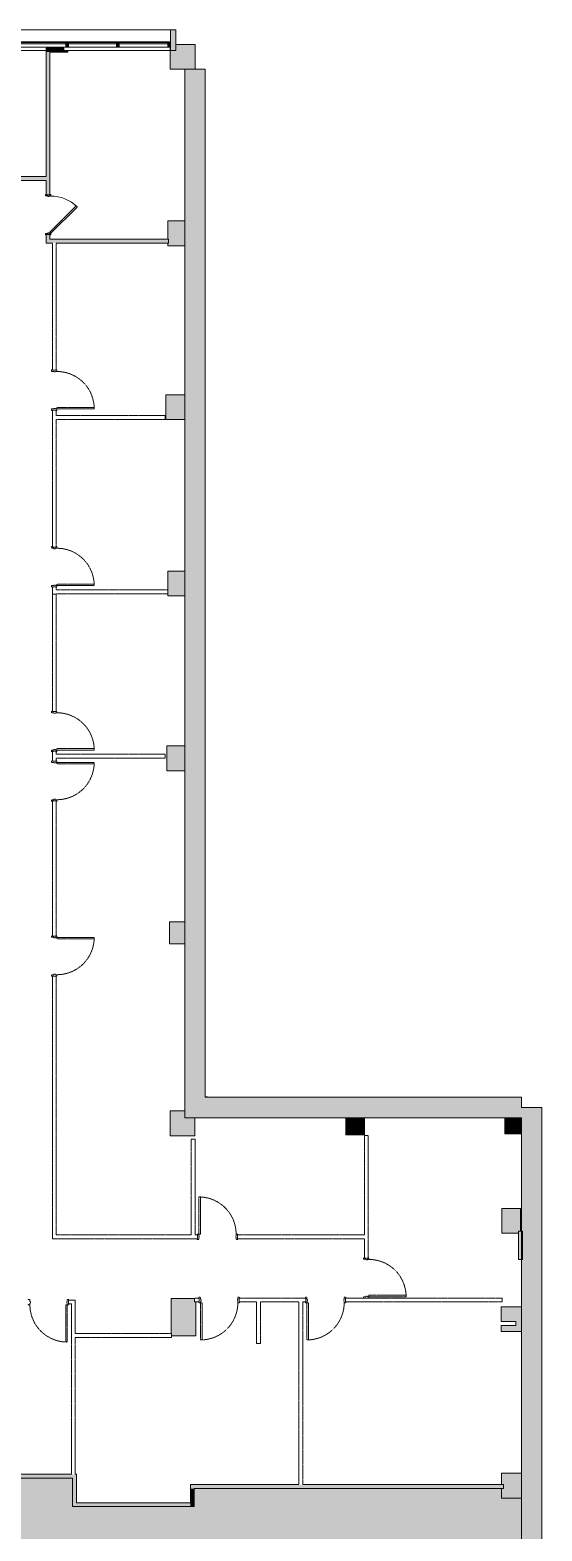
# Model space of a CAD drawing. Header units: inches. Extents: x 628 to 2949, y -226 to 2134.
# Drawn here: x 2453 to 2949, y 683 to 2134 of the extents above; entities that cross this region are included whole.
import ezdxf

# ---------------------------------------------------------------- set-up
doc = ezdxf.new("R2010")
doc.units = ezdxf.units.IN
doc.header["$MEASUREMENT"] = 0
doc.linetypes.add('Demolished', pattern=[0.1875, 0.125, -0.0625])
for name, color, linetype, lineweight in [('A-DETL-GENF', 92, 'Continuous', 9), ('A-DETL-THIN', 151, 'Continuous', 9), ('A-DOOR', 31, 'Continuous', 13), ('A-GLAZ-CURT', 52, 'Continuous', 13), ('A-GLAZ-CWMG', 51, 'Continuous', 13), ('A-WALL', 113, 'Continuous', 13), ('A-WALL-PATT', 111, 'Continuous', 13), ('I-WALL', 2, 'Continuous', 13)]:
    doc.layers.add(name, color=color, linetype=linetype, lineweight=lineweight)

# ---------------------------------------------------------------- blocks, each defined once
blk = doc.blocks.new('Door - Single - Solid Door-7732912-Level XX  DEMOLITION')
at = {"layer": 'A-DOOR'}
h = blk.add_hatch(color=10, dxfattribs=at)
h.paths.add_polyline_path([(22.1, 2.5), (22.1, 0.3), (21.6, 0.3), (21.6, -1.2), (22.1, -1.2), (22.1, -2.7), (23.6, -2.7), (23.6, -2), (23.2, -2), (23.2, 1.8), (23.6, 1.8), (23.6, 2.5), (23.2, 2.5)], flags=0)
h.paths.add_polyline_path([(-14.7, 2.5), (-15.6, 2.5), (-15.6, 1.8), (-15.3, 1.8), (-15.3, -2), (-15.6, -2), (-15.6, -2.7), (-14.1, -2.7), (-14.1, -1.2), (-13.6, -1.2), (-13.6, 0.3), (-14.1, 0.3), (-14.1, 2.5)], flags=0)
at = {"layer": 'A-DOOR', "color": 8, "lineweight": 20}
for p, q in [((-15.6, 2.5), (-14.1, 2.5)), ((-15.6, 1.8), (-15.6, 2.5)), ((-14.1, 2.5), (-14.1, 0.3)), ((-14.1, 0.3), (-13.6, 0.3)), ((-13.6, 0.3), (-13.6, -1.2)), ((21.6, 0.3), (22.1, 0.3)), ((21.6, -1.2), (21.6, 0.3)), ((22.1, 2.5), (23.6, 2.5)), ((22.1, 0.3), (22.1, 2.5)), ((23.6, 2.5), (23.6, 1.8)), ((-15.6, -2.7), (-15.6, -2)), ((-14.1, -2.7), (-15.6, -2.7)), ((-14.1, -1.2), (-14.1, -2.7)), ((-13.6, -1.2), (-14.1, -1.2)), ((-13, -1.7), (-14, -2.7)), ((-14, -2.7), (11.4, -28.2)), ((12.4, -27.2), (-13, -1.7)), ((22.1, -1.2), (21.6, -1.2)), ((22.1, -2.7), (22.1, -1.2)), ((23.6, -2.7), (22.1, -2.7)), ((23.6, -2), (23.6, -2.7)), ((11.4, -28.2), (12.4, -27.2))]:
    blk.add_line(p, q, dxfattribs=at)
at = {"layer": 'A-DOOR', "lineweight": 9}
blk.add_arc((-14, -2.7), 36, 315, 0.5, dxfattribs=at)
blk = doc.blocks.new('Door - Single - Solid Door-7162407-Level XX  DEMOLITION')
at = {"layer": 'A-DOOR', "color": 250, "linetype": 'Demolished', "lineweight": 20}
for p, q in [((-15.6, 2.5), (-14.1, 2.5)), ((-15.6, 1.8), (-15.6, 2.5)), ((-14.1, 2.5), (-14.1, 0.3)), ((-14.1, 0.3), (-13.6, 0.3)), ((-13.6, 0.3), (-13.6, -1.2)), ((21.6, 0.3), (22.1, 0.3)), ((21.6, -1.2), (21.6, 0.3)), ((22.1, 2.5), (23.6, 2.5)), ((22.1, 0.3), (22.1, 2.5)), ((23.6, 2.5), (23.6, 1.8)), ((-15.6, -2.7), (-15.6, -2)), ((-14.1, -2.7), (-15.6, -2.7)), ((-14.1, -1.2), (-14.1, -2.7)), ((-13.6, -1.2), (-14.1, -1.2)), ((-12.6, -2.7), (-14, -2.7)), ((-14, -2.7), (-14, -38.7)), ((-12.6, -38.7), (-12.6, -2.7)), ((22.1, -1.2), (21.6, -1.2)), ((22.1, -2.7), (22.1, -1.2)), ((23.6, -2.7), (22.1, -2.7)), ((23.6, -2), (23.6, -2.7)), ((-14, -38.7), (-12.6, -38.7))]:
    blk.add_line(p, q, dxfattribs=at)
at = {"layer": 'A-DOOR', "color": 7, "linetype": 'Demolished', "lineweight": 9}
blk.add_arc((-14, -2.7), 36, 270, 0.5, dxfattribs=at)
blk = doc.blocks.new('Door - Single - Solid Door-7174112-Level XX  DEMOLITION')
at = {"layer": 'A-DOOR', "color": 250, "linetype": 'Demolished', "lineweight": 20}
for p, q in [((-14, 38.7), (-12.6, 38.7)), ((-14, 2.7), (-14, 38.7)), ((-12.6, 38.7), (-12.6, 2.7)), ((-15.6, 2.7), (-15.6, 2)), ((-14.1, 2.7), (-15.6, 2.7)), ((-14.1, 1.2), (-14.1, 2.7)), ((-13.6, 1.2), (-14.1, 1.2)), ((-12.6, 2.7), (-14, 2.7)), ((-13.6, -0.3), (-13.6, 1.2)), ((22.1, 1.2), (21.6, 1.2)), ((21.6, 1.2), (21.6, -0.3)), ((23.6, 2.7), (22.1, 2.7)), ((22.1, 2.7), (22.1, 1.2)), ((23.6, 2), (23.6, 2.7)), ((-15.6, -1.8), (-15.6, -2.5)), ((-15.6, -2.5), (-14.1, -2.5)), ((-14.1, -2.5), (-14.1, -0.3)), ((-14.1, -0.3), (-13.6, -0.3)), ((21.6, -0.3), (22.1, -0.3)), ((22.1, -0.3), (22.1, -2.5)), ((22.1, -2.5), (23.6, -2.5)), ((23.6, -2.5), (23.6, -1.8))]:
    blk.add_line(p, q, dxfattribs=at)
at = {"layer": 'A-DOOR', "color": 7, "linetype": 'Demolished', "lineweight": 9}
blk.add_arc((-14, 2.7), 36, 359.5, 90, dxfattribs=at)
blk = doc.blocks.new('Door - Single - Solid Door-V2-Level XX  DEMOLITION')
at = {"layer": 'A-DOOR', "color": 250, "linetype": 'Demolished', "lineweight": 20}
for p, q in [((-15.2, 2.5), (-14.1, 2.5)), ((-14.1, 2.5), (-14.1, 0.3)), ((-14.1, 0.3), (-13.6, 0.3)), ((-13.6, 0.3), (-13.6, -1.2)), ((21.6, 0.3), (22.1, 0.3)), ((21.6, -1.2), (21.6, 0.3)), ((22.1, 2.5), (23.6, 2.5)), ((22.1, 0.3), (22.1, 2.5)), ((23.6, 2.5), (23.6, 1.8)), ((-14.1, -2.7), (-15.2, -2.7)), ((-14.1, -1.2), (-14.1, -2.7)), ((-13.6, -1.2), (-14.1, -1.2)), ((-12.6, -2.7), (-14, -2.7)), ((-14, -2.7), (-14, -38.7)), ((-12.6, -38.7), (-12.6, -2.7)), ((22.1, -1.2), (21.6, -1.2)), ((22.1, -2.7), (22.1, -1.2)), ((23.6, -2.7), (22.1, -2.7)), ((23.6, -2), (23.6, -2.7)), ((-14, -38.7), (-12.6, -38.7))]:
    blk.add_line(p, q, dxfattribs=at)
at = {"layer": 'A-DOOR', "color": 7, "linetype": 'Demolished', "lineweight": 9}
blk.add_arc((-14, -2.7), 36, 270, 0.5, dxfattribs=at)
blk = doc.blocks.new('System Panel - Glazed-7148733-Level XX  DEMOLITION')
at = {"layer": 'A-GLAZ-CURT', "lineweight": 9}
blk.add_hatch(color=7, dxfattribs=at).paths.add_polyline_path([(23.75, 0.75), (23.75, 1.75), (-23.75, 1.75), (-23.75, 0.75)], flags=0)
at = {"layer": 'A-GLAZ-CURT', "color": 8, "lineweight": 20}
for p, q in [((23.75, 1.75), (-23.75, 1.75)), ((-23.75, 1.75), (-23.75, 0.75)), ((-23.75, 0.75), (23.75, 0.75)), ((23.75, 0.75), (23.75, 1.75))]:
    blk.add_line(p, q, dxfattribs=at)
blk = doc.blocks.new('System Panel - Glazed-7148735-Level XX  DEMOLITION')
at = {"layer": 'A-GLAZ-CURT', "lineweight": 9}
blk.add_hatch(color=7, dxfattribs=at).paths.add_polyline_path([(-23.25, 0.75), (23.25, 0.75), (23.25, 1.75), (-23.25, 1.75)], flags=0)
at = {"layer": 'A-GLAZ-CURT', "color": 8, "lineweight": 20}
for p, q in [((23.25, 1.75), (-23.25, 1.75)), ((-23.25, 1.75), (-23.25, 0.75)), ((-23.25, 0.75), (23.25, 0.75)), ((23.25, 0.75), (23.25, 1.75))]:
    blk.add_line(p, q, dxfattribs=at)
blk = doc.blocks.new('System Panel - Glazed-7148728-Level XX  DEMOLITION')
at = {"layer": 'A-GLAZ-CURT', "lineweight": 9}
blk.add_hatch(color=7, dxfattribs=at).paths.add_polyline_path([(23.625, 0.75), (23.625, 1.75), (-23.625, 1.75), (-23.625, 0.75)], flags=0)
at = {"layer": 'A-GLAZ-CURT', "color": 8, "lineweight": 20}
for p, q in [((23.625, 1.75), (-23.625, 1.75)), ((-23.625, 1.75), (-23.625, 0.75)), ((-23.625, 0.75), (23.625, 0.75)), ((23.625, 0.75), (23.625, 1.75))]:
    blk.add_line(p, q, dxfattribs=at)
blk = doc.blocks.new('Rectangular Mullion - 2_5_ x 5_ rectangular-7148737-Level XX  DEMOLITION')
at = {"layer": 'A-GLAZ-CWMG', "lineweight": 9}
blk.add_hatch(color=7, dxfattribs=at).paths.add_polyline_path([(-2.5, 2.5), (0, 2.5), (0, -2.5), (-2.5, -2.5), (-2.5, 0)], flags=0)
at = {"layer": 'A-GLAZ-CWMG', "color": 8, "lineweight": 20}
for p, q in [((-2.5, 2.5), (0, 2.5)), ((-2.5, -2.5), (-2.5, 2.5)), ((0, 2.5), (0, -2.5)), ((0, -2.5), (-2.5, -2.5))]:
    blk.add_line(p, q, dxfattribs=at)
blk = doc.blocks.new('Rectangular Mullion - 2_5_ x 5_ rectangular-7148713-Level XX  DEMOLITION')
at = {"layer": 'A-GLAZ-CWMG', "lineweight": 9}
blk.add_hatch(color=7, dxfattribs=at).paths.add_polyline_path([(-1.25, 2.5), (1.25, 2.5), (1.25, -2.5), (-1.25, -2.5), (-1.25, -0.75)], flags=0)
at = {"layer": 'A-GLAZ-CWMG', "color": 8, "lineweight": 20}
for p, q in [((-1.25, 2.5), (1.25, 2.5)), ((-1.25, -2.5), (-1.25, 2.5)), ((1.25, 2.5), (1.25, -2.5)), ((1.25, -2.5), (-1.25, -2.5))]:
    blk.add_line(p, q, dxfattribs=at)
blk = doc.blocks.new('Rectangular Mullion - 2_5_ x 5_ rectangular-7148718-Level XX  DEMOLITION')
at = {"layer": 'A-GLAZ-CWMG', "lineweight": 9}
for p, q in [((1179.6, 2122.4), (1132.1, 2122.4)), ((1179.6, 2117.4), (1132.1, 2117.4))]:
    blk.add_line(p, q, dxfattribs=at)
blk = doc.blocks.new('Rectangular Mullion - 2_5_ x 5_ rectangular-7148720-Level XX  DEMOLITION')
at = {"layer": 'A-GLAZ-CWMG', "lineweight": 9}
for p, q in [((2002.3, 2122.4), (1955.8, 2122.4)), ((2002.3, 2117.4), (1955.8, 2117.4))]:
    blk.add_line(p, q, dxfattribs=at)
blk = doc.blocks.new('Rectangular Mullion - 2_5_ x 5_ rectangular-7148712-Level XX  DEMOLITION')
at = {"layer": 'A-GLAZ-CWMG', "lineweight": 9}
for p, q in [((1728.1, 2122.4), (1680.8, 2122.4)), ((1728.1, 2117.4), (1680.8, 2117.4))]:
    blk.add_line(p, q, dxfattribs=at)

msp = doc.modelspace()

# ---------------------------------------------------------------- hatches: boundary and pattern name
at = {"layer": 'A-DETL-GENF'}
msp.add_hatch(color=7, dxfattribs=at).paths.add_polyline_path([(2603.1, 1586.9), (2603.1, 1610.9), (2586.8, 1610.9), (2586.8, 1586.9)], flags=0)
h = msp.add_hatch(color=9, dxfattribs=at)
h.paths.add_polyline_path([(1479.6, 368.7), (1616.4, 368.7), (1616.4, 390.4), (1640.4, 390.4), (1640.4, 368.7), (1779.6, 368.7), (1779.6, 386.4), (1803.6, 386.4), (1803.6, 368.7), (1940.5, 368.7), (1940.5, 390.4), (1964.5, 390.4), (1964.5, 368.7), (2264.3, 368.7), (2264.3, 389.4), (2288.3, 389.4), (2288.3, 368.7), (2426.5, 368.7), (2426.5, 385), (2450.5, 385), (2450.5, 368.7), (2589.2, 368.7), (2589.2, 391), (2613.2, 391), (2613.2, 368.7), (2751.4, 368.7), (2751.4, 385), (2775.4, 385), (2775.4, 368.7), (2913.6, 368.7), (2913.6, 385.2), (2928.9, 385.2), (2928.9, 456.7), (2907.5, 456.7), (2907.5, 480.7), (2928.9, 480.7), (2928.9, 552.9), (2909.7, 552.9), (2909.7, 576.9), (2928.9, 576.9), (2928.9, 715.1), (2909.6, 715.1), (2909.6, 724.3), (2612.2, 724.3), (2612.2, 706.9), (2494.5, 706.9), (2494.5, 734.3), (2332, 734.4), (2332, 831.4), (2265.5, 831.4), (2265.5, 902.7), (1963.5, 902.7), (1963.5, 868.6), (1941.5, 868.6), (1941.5, 902.7), (1640.2, 902.7), (1640.2, 866.6), (1618.2, 866.6), (1618.2, 902.7), (1483.9, 902.7), (1483.9, 901.9), (1482.4, 901.9), (1482.4, 902.7), (1469.6, 902.7), (1469.6, 386.6), (1479.6, 386.6)], flags=0)
h.paths.add_polyline_path([(2101.6, 368.9), (2101.6, 386.9), (2125.6, 386.9), (2125.6, 368.9)], flags=0)
h.paths.add_polyline_path([(2612.2, 546.4), (2590.2, 546.4), (2590.2, 630.4), (2612.2, 630.4), (2612.2, 555.5)], flags=0)
h.paths.add_polyline_path([(2288.2, 546.4), (2266.2, 546.4), (2266.2, 584.4), (2288.2, 584.4)], flags=0)
h.paths.add_polyline_path([(1964.5, 546.4), (1943.2, 546.4), (1943.2, 584.4), (1965.2, 584.4), (1965.2, 546.4)], flags=0)
h.paths.add_polyline_path([(1640.2, 546.4), (1618.2, 546.4), (1618.2, 584.4), (1640.2, 584.4), (1640.2, 580.2)], flags=0)
h.paths.add_polyline_path([(1640.2, 828.4), (1618.2, 828.4), (1618.2, 866.4), (1640.2, 866.4), (1640.2, 830.8)], flags=0)
at = {"layer": 'A-WALL'}
for points in [[(2613, 2095.9), (2613, 2119.9), (2594.4, 2119.9), (2594.4, 2114), (2589.2, 2114), (2589.2, 2117.4), (2589, 2117.4), (2589, 2095.9), (2603.1, 2095.9)], [(2587.2, 1925.4), (2603.1, 1925.4), (2603.1, 1949.4), (2586.8, 1949.4), (2586.8, 1931.7), (2587.2, 1931.7), (2587.2, 1927.9), (2586.8, 1927.9), (2586.8, 1925.4)], [(2603.1, 1757.4), (2603.1, 1781.4), (2584.8, 1781.4), (2584.8, 1757.4)], [(2603.1, 1418), (2603.1, 1442), (2585.8, 1442), (2585.8, 1418)], [(2603.1, 1250.8), (2603.1, 1272), (2588.1, 1272), (2588.1, 1250.8)], [(2622.9, 1102.4), (2625, 1102.4), (2625, 1103), (2622.9, 1103)], [(2588.8, 1065.3), (2612.8, 1065.3), (2612.8, 1082.5), (2603.1, 1082.5), (2603.1, 1089.3), (2588.8, 1089.3), (2588.8, 1067.7)], [(2776.9, 1066), (2776.9, 1082.5), (2758.9, 1082.5), (2758.9, 1066), (2776.8, 1066)], [(2928.9, 1067), (2928.9, 1082.5), (2912.8, 1082.5), (2912.8, 1067)], [(2926.1, 971), (2926.1, 973), (2927.9, 973), (2927.9, 995), (2909.9, 995), (2909.9, 971), (2925.9, 971)], [(2590.3, 871.8), (2613.8, 871.8), (2613.8, 904.7), (2612.3, 904.7), (2612.3, 907.8), (2589.8, 907.8), (2589.8, 874.2), (2590.2, 874.2), (2590.2, 871.8)], [(2919.9, 875.9), (2928.9, 875.9), (2928.9, 899.9), (2909.3, 899.9), (2909.3, 885.6), (2923.5, 885.6), (2923.5, 881.8), (2909.3, 881.8), (2909.3, 875.9), (2910.3, 875.9)], [(2911.6, 715.1), (2928.9, 715.1), (2928.9, 739.1), (2909.6, 739.1), (2909.6, 728.1), (2911.6, 728.1), (2911.6, 724.3), (2909.6, 724.3), (2909.6, 715.1), (2909.7, 715.1)]]:
    msp.add_hatch(color=250, dxfattribs=at).paths.add_polyline_path(points, flags=0)
at = {"layer": 'A-WALL-PATT', "lineweight": 9}
for points in [[(2589.2, 2114), (2594.4, 2114), (2594.4, 2133.9), (2589.2, 2133.9), (2589.2, 2119.9)], [(2468.9, 2112.5), (2486.1, 2112.5), (2486.1, 2116.3), (2468.9, 2116.3), (2468.9, 2114)], [(2472.6, 1992.2), (2472.6, 2112.5), (2468.9, 2112.5), (2468.9, 1992.2), (2472.4, 1992.2)], [(2489.9, 2112.5), (2489.9, 2114), (2486.1, 2114), (2486.1, 2112.5)], [(2603.1, 1082.5), (2622.9, 1082.5), (2622.9, 2095.9), (2603.1, 2095.9), (2603.1, 1103)], [(2498.8, 1927.9), (2587.2, 1927.9), (2587.2, 1931.7), (2472.6, 1931.7), (2472.6, 1927.9), (2478.6, 1927.9)], [(2628.1, 1082.5), (2928.9, 1082.5), (2928.9, 1102.4), (2622.9, 1102.4), (2622.9, 1082.5)], [(2948.7, 382), (2948.7, 1092.4), (2928.9, 1092.4), (2928.9, 382)], [(2928.9, 945.6), (2928.9, 973), (2926.1, 973), (2926.1, 945.6), (2927.9, 945.6)], [(2493.4, 734.3), (2498.3, 734.3), (2498.3, 738.1), (2332, 738.1), (2332, 734.3)], [(2498.3, 706.9), (2498.3, 734.3), (2494.5, 734.3), (2494.5, 706.9), (2497.1, 706.9)], [(2911.6, 724.3), (2911.6, 728.1), (2608.5, 728.1), (2608.5, 724.3), (2628.1, 724.3)], [(2608.5, 706.9), (2612.2, 706.9), (2612.2, 724.3), (2608.5, 724.3), (2608.5, 710.6)], [(2608.5, 706.9), (2608.5, 710.6), (2498.3, 710.6), (2498.3, 706.9), (2590.2, 706.9)]]:
    msp.add_hatch(color=7, dxfattribs=at).paths.add_polyline_path(points, flags=0)
h = msp.add_hatch(color=7, dxfattribs=at)
h.paths.add_polyline_path([(2410.4, 1988.5), (2472.6, 1988.5), (2472.6, 1992.2), (2410.4, 1992.2)], flags=0)
h.paths.add_polyline_path([(2369, 1988.5), (2371.9, 1988.5), (2371.9, 1992.2), (2362.4, 1992.2), (2362.4, 1988.5), (2365.2, 1988.5)], flags=0)
h.paths.add_polyline_path([(2214.9, 1988.5), (2323.9, 1988.5), (2323.9, 1992.2), (2213, 1992.2), (2213, 1988.5)], flags=0)
h = msp.add_hatch(color=7, dxfattribs=at)
h.paths.add_polyline_path([(2468.9, 1927.9), (2472.6, 1927.9), (2472.6, 1936.1), (2468.9, 1936.1)], flags=0)
h.paths.add_polyline_path([(2472.6, 1974.6), (2472.6, 1988.5), (2468.9, 1988.5), (2468.9, 1974.6), (2472.4, 1974.6)], flags=0)

# ---------------------------------------------------------------- linework, layer by layer
at = {"layer": 'A-DETL-THIN'}
for p, q in [((2603.1, 1610.9), (2586.8, 1610.9)), ((2586.8, 1610.9), (2586.8, 1586.9)), ((2603.1, 1586.9), (2603.1, 1610.9)), ((2586.8, 1586.9), (2603.1, 1586.9)), ((2494.5, 734.4), (2332.5, 734.4)), ((2494.5, 706.9), (2494.5, 734.4)), ((2909.6, 724.3), (2612.2, 724.3)), ((2612.2, 724.3), (2612.2, 706.9)), ((2909.6, 715.1), (2909.6, 724.3)), ((2928.9, 715.1), (2909.6, 715.1)), ((2928.9, 385.2), (2928.9, 715.1)), ((2612.2, 706.9), (2494.5, 706.9))]:
    msp.add_line(p, q, dxfattribs=at)
at = {"layer": 'A-WALL', "lineweight": 9}
for p, q in [((1469.6, 2133.9), (2589.2, 2133.9)), ((2589.2, 2114), (2589.2, 2119.9)), ((2594.4, 2119.9), (2594.4, 2114)), ((2468.9, 2114), (2390, 2114)), ((2589, 2114), (2489.9, 2114)), ((2594.4, 2114), (2589.2, 2114)), ((2603.1, 2095.9), (2613, 2095.9)), ((2603.1, 1925.4), (2603.1, 1949.4)), ((2586.8, 1931.7), (2587.2, 1931.7)), ((2587.2, 1931.7), (2587.2, 1927.9)), ((2587.2, 1927.9), (2586.8, 1927.9)), ((2603.1, 1757.4), (2603.1, 1781.4)), ((2603.1, 1418), (2603.1, 1442)), ((2603.1, 1250.8), (2603.1, 1272)), ((2622.9, 1103), (2622.9, 1102.4)), ((2603.1, 1082.5), (2603.1, 1089.3)), ((2622.9, 1102.4), (2625, 1102.4)), ((2612.8, 1082.5), (2603.1, 1082.5)), ((2776.9, 1082.5), (2758.9, 1082.5)), ((2928.9, 1082.5), (2912.8, 1082.5)), ((2928.9, 1067), (2928.9, 1082.5)), ((2926.1, 971), (2926.1, 973)), ((2926.1, 973), (2927.9, 973)), ((2612.3, 904.7), (2612.3, 907.8)), ((2613.8, 904.7), (2612.3, 904.7)), ((2928.9, 875.9), (2928.9, 899.9)), ((2589.8, 874.2), (2590.2, 874.2)), ((2590.2, 874.2), (2590.2, 871.8)), ((2909.6, 728.1), (2911.6, 728.1)), ((2911.6, 728.1), (2911.6, 724.3)), ((2928.9, 715.1), (2928.9, 739.1)), ((2911.6, 724.3), (2909.6, 724.3))]:
    msp.add_line(p, q, dxfattribs=at)
at = {"layer": 'A-WALL', "color": 8, "lineweight": 20}
for p, q in [((2594.4, 2133.9), (2589.2, 2133.9)), ((2589.2, 2133.9), (2589.2, 2119.9)), ((2594.4, 2119.9), (2594.4, 2133.9)), ((2589.2, 2119.9), (2589, 2119.9)), ((2589, 2119.9), (2589, 2095.9)), ((2613, 2119.9), (2594.4, 2119.9)), ((2613, 2095.9), (2613, 2119.9)), ((2589, 2095.9), (2603.1, 2095.9)), ((2603.1, 2095.9), (2603.1, 1949.4)), ((2622.9, 2095.9), (2613, 2095.9)), ((2622.9, 1103), (2622.9, 2095.9)), ((2586.8, 1949.4), (2586.8, 1931.7)), ((2603.1, 1949.4), (2586.8, 1949.4)), ((2586.8, 1927.9), (2586.8, 1925.4)), ((2586.8, 1925.4), (2603.1, 1925.4)), ((2603.1, 1925.4), (2603.1, 1781.4)), ((2603.1, 1781.4), (2584.8, 1781.4)), ((2584.8, 1781.4), (2584.8, 1757.4)), ((2584.8, 1757.4), (2603.1, 1757.4)), ((2603.1, 1757.4), (2603.1, 1610.9)), ((2603.1, 1586.9), (2603.1, 1442)), ((2603.1, 1442), (2585.8, 1442)), ((2585.8, 1442), (2585.8, 1418)), ((2585.8, 1418), (2603.1, 1418)), ((2603.1, 1418), (2603.1, 1272)), ((2588.1, 1272), (2588.1, 1250.8)), ((2603.1, 1272), (2588.1, 1272)), ((2588.1, 1250.8), (2603.1, 1250.8)), ((2603.1, 1250.8), (2603.1, 1089.3)), ((2625, 1103), (2622.9, 1103)), ((2625, 1102.4), (2625, 1103)), ((2603.1, 1089.3), (2588.8, 1089.3)), ((2588.8, 1089.3), (2588.8, 1065.3)), ((2928.9, 1102.4), (2625, 1102.4)), ((2928.9, 1092.4), (2928.9, 1102.4)), ((2948.7, 1092.4), (2928.9, 1092.4)), ((2948.7, 382), (2948.7, 1092.4)), ((2612.8, 1065.3), (2612.8, 1082.5)), ((2612.8, 1082.5), (2758.9, 1082.5)), ((2758.9, 1082.5), (2758.9, 1066)), ((2776.9, 1066), (2776.9, 1082.5)), ((2776.9, 1082.5), (2912.8, 1082.5)), ((2912.8, 1082.5), (2912.8, 1067)), ((2588.8, 1065.3), (2612.8, 1065.3)), ((2758.9, 1066), (2776.9, 1066)), ((2912.8, 1067), (2928.9, 1067)), ((2928.9, 1067), (2928.9, 899.9)), ((2909.9, 995), (2909.9, 971)), ((2927.9, 995), (2909.9, 995)), ((2927.9, 973), (2927.9, 995)), ((2909.9, 971), (2926.1, 971)), ((2612.3, 907.8), (2589.8, 907.8)), ((2589.8, 907.8), (2589.8, 874.2)), ((2613.8, 871.8), (2613.8, 904.7)), ((2928.9, 899.9), (2909.3, 899.9)), ((2909.3, 899.9), (2909.3, 885.6)), ((2909.3, 885.6), (2923.5, 885.6)), ((2923.5, 885.6), (2923.5, 881.8)), ((2590.2, 871.8), (2613.8, 871.8)), ((2923.5, 881.8), (2909.3, 881.8)), ((2909.3, 881.8), (2909.3, 875.9)), ((2909.3, 875.9), (2928.9, 875.9)), ((2928.9, 875.9), (2928.9, 739.1)), ((2928.9, 739.1), (2909.6, 739.1)), ((2909.6, 739.1), (2909.6, 728.1)), ((2909.6, 724.3), (2909.6, 715.1)), ((2909.6, 715.1), (2928.9, 715.1)), ((2928.9, 715.1), (2928.9, 576.9))]:
    msp.add_line(p, q, dxfattribs=at)
at = {"layer": 'I-WALL', "color": 8, "lineweight": 20}
for p, q in [((2486.1, 2116.3), (2468.9, 2116.3)), ((2468.9, 2116.3), (2468.9, 1992.2)), ((2472.6, 2112.5), (2489.9, 2112.5)), ((2472.6, 1974.6), (2472.6, 2112.5)), ((2486.1, 2114), (2486.1, 2116.3)), ((2489.9, 2114), (2486.1, 2114)), ((2489.9, 2112.5), (2489.9, 2114)), ((2468.9, 1992.2), (2410.4, 1992.2)), ((2410.4, 1988.5), (2468.9, 1988.5)), ((2468.9, 1988.5), (2468.9, 1974.6)), ((2468.9, 1974.6), (2472.6, 1974.6)), ((2468.9, 1936.1), (2468.9, 1927.9)), ((2472.6, 1936.1), (2468.9, 1936.1)), ((2472.6, 1931.7), (2472.6, 1936.1)), ((2586.8, 1931.7), (2472.6, 1931.7)), ((2468.9, 1927.9), (2474.9, 1927.9)), ((2478.6, 1927.9), (2586.8, 1927.9)), ((2929.8, 973), (2927.9, 973)), ((2929.8, 945.6), (2929.8, 973)), ((2926.1, 971), (2926.1, 945.6)), ((2926.1, 945.6), (2929.8, 945.6)), ((2332, 734.3), (2494.5, 734.3)), ((2493.4, 738.1), (2335.8, 738.1)), ((2494.5, 734.3), (2494.5, 706.9)), ((2498.3, 738.1), (2497.1, 738.1)), ((2498.3, 710.6), (2498.3, 738.1)), ((2713.5, 728.1), (2608.5, 728.1)), ((2608.5, 728.1), (2608.5, 710.6)), ((2909.6, 728.1), (2717.2, 728.1)), ((2612.2, 724.3), (2909.6, 724.3)), ((2612.2, 706.9), (2612.2, 724.3)), ((2494.5, 706.9), (2612.2, 706.9)), ((2608.5, 710.6), (2498.3, 710.6))]:
    msp.add_line(p, q, dxfattribs=at)
at = {"layer": 'I-WALL', "color": 250, "linetype": 'Demolished', "lineweight": 20}
for p, q in [((2474.9, 1927.9), (2474.9, 1805.1)), ((2478.6, 1805.1), (2478.6, 1927.9)), ((2474.9, 1805.1), (2478.6, 1805.1)), ((2478.6, 1766.6), (2474.9, 1766.6)), ((2474.9, 1766.6), (2474.9, 1634.2)), ((2478.6, 1761.2), (2478.6, 1766.6)), ((2584.2, 1761.2), (2478.6, 1761.2)), ((2478.6, 1634.2), (2478.6, 1757.4)), ((2478.6, 1757.4), (2584.2, 1757.4)), ((2584.2, 1757.4), (2584.2, 1761.2)), ((2474.9, 1634.2), (2478.6, 1634.2)), ((2478.6, 1595.7), (2474.9, 1595.7)), ((2474.9, 1595.7), (2474.9, 1475.3)), ((2478.6, 1592.8), (2478.6, 1595.7)), ((2474.9, 1588.5), (2478.6, 1588.5)), ((2478.6, 1588.5), (2474.9, 1588.5)), ((2586.8, 1592.8), (2478.6, 1592.8)), ((2478.6, 1589.1), (2586.8, 1589.1)), ((2478.6, 1475.3), (2478.6, 1589.1)), ((2474.9, 1475.3), (2478.6, 1475.3)), ((2474.9, 1436.8), (2474.9, 1427.3)), ((2478.6, 1436.8), (2474.9, 1436.8)), ((2478.6, 1433.9), (2478.6, 1436.8)), ((2474.9, 1427.3), (2478.6, 1427.3)), ((2584.2, 1433.9), (2478.6, 1433.9)), ((2478.6, 1430.1), (2584.2, 1430.1)), ((2478.6, 1427.3), (2478.6, 1430.1)), ((2584.2, 1430.1), (2584.2, 1433.9)), ((2474.9, 1388.8), (2474.9, 1258.1)), ((2478.6, 1388.8), (2474.9, 1388.8)), ((2478.6, 1258.1), (2478.6, 1388.8)), ((2474.9, 1258.1), (2478.6, 1258.1)), ((2474.9, 1219.6), (2474.9, 965.6)), ((2478.6, 1219.6), (2474.9, 1219.6)), ((2478.6, 969.4), (2478.6, 1219.6)), ((2609.3, 1061.9), (2609.3, 969.4)), ((2613, 1061.9), (2609.3, 1061.9)), ((2613, 969.4), (2613, 1061.9)), ((2776.8, 1065.5), (2776.8, 969.4)), ((2780.5, 1065.5), (2776.8, 1065.5)), ((2780.5, 946.9), (2780.5, 1065.5)), ((2474.9, 965.6), (2615.4, 965.6)), ((2609.3, 969.4), (2478.6, 969.4)), ((2615.4, 969.4), (2613, 969.4)), ((2615.4, 965.6), (2615.4, 969.4)), ((2776.8, 969.4), (2653.9, 969.4)), ((2653.9, 969.4), (2653.9, 965.6)), ((2653.9, 965.6), (2776.8, 965.6)), ((2776.8, 965.6), (2776.8, 946.9)), ((2776.8, 946.9), (2780.5, 946.9)), ((2497.1, 906.4), (2490.5, 906.4)), ((2490.5, 906.4), (2490.5, 902.7)), ((2490.5, 902.7), (2493.4, 902.7)), ((2493.4, 902.7), (2493.4, 738.1)), ((2497.1, 874.2), (2497.1, 906.4)), ((2617.1, 908.4), (2612.3, 908.4)), ((2612.3, 908.4), (2612.3, 907.8)), ((2613.8, 904.7), (2617.1, 904.7)), ((2617.1, 904.7), (2617.1, 908.4)), ((2720.1, 908.4), (2655.6, 908.4)), ((2655.6, 908.4), (2655.6, 904.7)), ((2655.6, 904.7), (2672.5, 904.7)), ((2672.5, 904.7), (2672.5, 864.6)), ((2676.2, 864.6), (2676.2, 904.7)), ((2676.2, 904.7), (2713.5, 904.7)), ((2713.5, 904.7), (2713.5, 728.1)), ((2717.2, 728.1), (2717.2, 904.7)), ((2717.2, 904.7), (2720.1, 904.7)), ((2720.1, 904.7), (2720.1, 908.4)), ((2776.8, 908.4), (2758.6, 908.4)), ((2758.6, 908.4), (2758.6, 904.7)), ((2758.6, 904.7), (2910.3, 904.7)), ((2780.5, 908.4), (2776.8, 908.4)), ((2776.8, 908.4), (2776.8, 908.4)), ((2910.3, 908.4), (2780.5, 908.4)), ((2780.5, 908.4), (2780.5, 908.4)), ((2910.3, 904.7), (2910.3, 908.4)), ((2589.8, 874.2), (2497.1, 874.2)), ((2497.1, 870.4), (2590.2, 870.4)), ((2497.1, 738.1), (2497.1, 870.4)), ((2590.2, 870.4), (2590.2, 871.8)), ((2672.5, 864.6), (2676.2, 864.6))]:
    msp.add_line(p, q, dxfattribs=at)
at = {"layer": 'I-WALL', "color": 7, "linetype": 'Demolished', "lineweight": 9}
for p, q in [((2612.3, 907.8), (2612.3, 904.7)), ((2612.3, 904.7), (2613.8, 904.7)), ((2590.2, 874.2), (2589.8, 874.2)), ((2590.2, 871.8), (2590.2, 874.2))]:
    msp.add_line(p, q, dxfattribs=at)

# ---------------------------------------------------------------- block references
at = {"layer": 'A-DOOR', "rotation": 89.9999999999997}
msp.add_blockref('Door - Single - Solid Door-7732912-Level XX  DEMOLITION', (2470.7, 1951.4), dxfattribs=at)
at = {"layer": 'A-DOOR', "color": 7, "linetype": 'Demolished', "lineweight": 9}
for name, p, rotation in [('Door - Single - Solid Door-7162407-Level XX  DEMOLITION', (2476.7, 1781.8), 89.9999999999999), ('Door - Single - Solid Door-7162407-Level XX  DEMOLITION', (2476.7, 1611), 89.9999999999999), ('Door - Single - Solid Door-7162407-Level XX  DEMOLITION', (2476.7, 1452), 89.9999999999999), ('Door - Single - Solid Door-7174112-Level XX  DEMOLITION', (2476.7, 1412), 269.9999999999999), ('Door - Single - Solid Door-7174112-Level XX  DEMOLITION', (2476.7, 1242.9), 269.9999999999999), ('Door - Single - Solid Door-V2-Level XX  DEMOLITION', (2778.5, 923.7), 89.9999999999999), ('Door - Single - Solid Door-7174112-Level XX  DEMOLITION', (2475.2, 904.6), 180)]:
    msp.add_blockref(name, p, dxfattribs=dict(at, rotation=rotation))
for name, p in [('Door - Single - Solid Door-7174112-Level XX  DEMOLITION', (2630.7, 967.4)), ('Door - Single - Solid Door-7162407-Level XX  DEMOLITION', (2632.4, 906.6)), ('Door - Single - Solid Door-7162407-Level XX  DEMOLITION', (2735.3, 906.6))]:
    msp.add_blockref(name, p, dxfattribs=at)
at = {"layer": 'A-GLAZ-CURT', "lineweight": 9}
for name, p in [('System Panel - Glazed-7148733-Level XX  DEMOLITION', (2464.2, 2119.9)), ('System Panel - Glazed-7148735-Level XX  DEMOLITION', (2513.7, 2119.9)), ('System Panel - Glazed-7148728-Level XX  DEMOLITION', (2563, 2119.9))]:
    msp.add_blockref(name, p, dxfattribs=at)
at = {"layer": 'A-GLAZ-CWMG', "lineweight": 9}
for name, p in [('Rectangular Mullion - 2_5_ x 5_ rectangular-7148718-Level XX  DEMOLITION', (1308.4, 0)), ('Rectangular Mullion - 2_5_ x 5_ rectangular-7148720-Level XX  DEMOLITION', (534.6, 0)), ('Rectangular Mullion - 2_5_ x 5_ rectangular-7148712-Level XX  DEMOLITION', (858.6, 0))]:
    msp.add_blockref(name, p, dxfattribs=at)
at = {"layer": 'A-GLAZ-CWMG', "lineweight": 9, "extrusion": (0, 0, -1), "rotation": 180}
for name, p in [('Rectangular Mullion - 2_5_ x 5_ rectangular-7148713-Level XX  DEMOLITION', (-2489.2, 2119.9)), ('Rectangular Mullion - 2_5_ x 5_ rectangular-7148713-Level XX  DEMOLITION', (-2538.2, 2119.9)), ('Rectangular Mullion - 2_5_ x 5_ rectangular-7148737-Level XX  DEMOLITION', (-2589.2, 2119.9))]:
    msp.add_blockref(name, p, dxfattribs=at)

doc.saveas('drawing.dxf')
